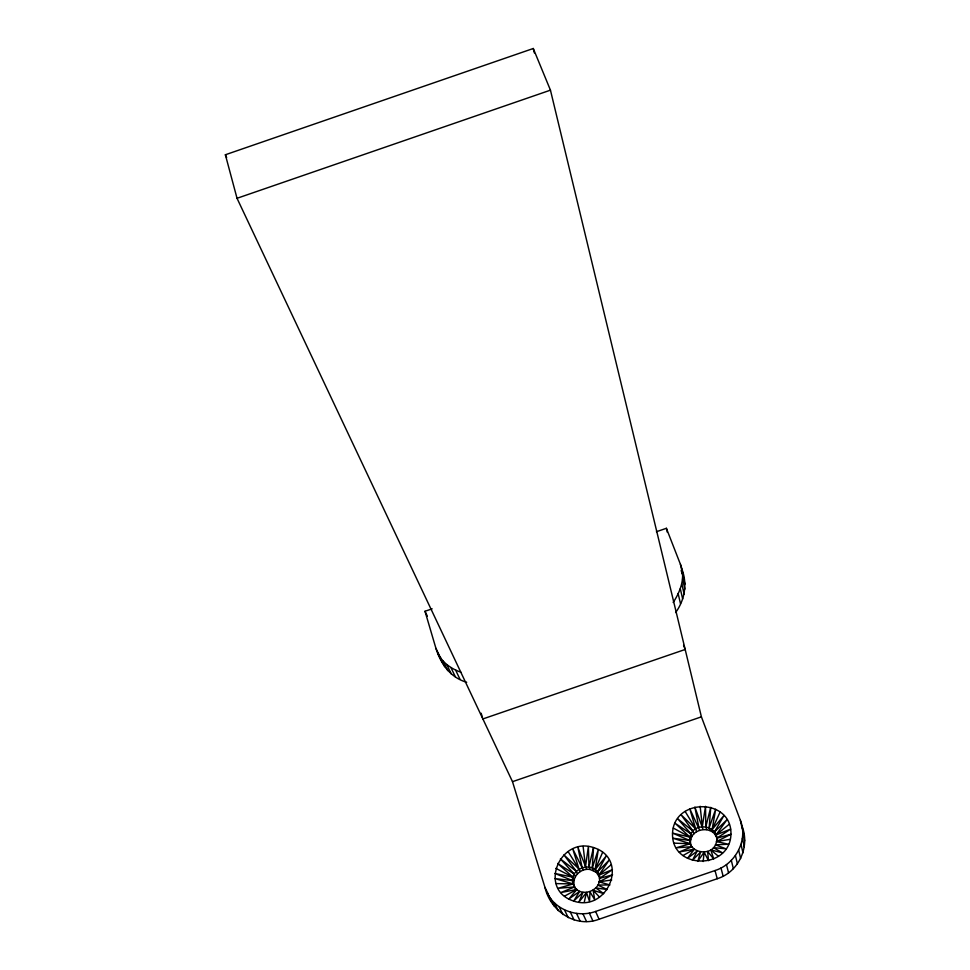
<?xml version="1.0" encoding="UTF-8"?>
<svg xmlns="http://www.w3.org/2000/svg" width="970" height="970" viewBox="0 0 970 970"><rect width="100%" height="100%" fill="white"/><g stroke="black" fill="none" stroke-linecap="round" stroke-linejoin="round"><path stroke-width="1.45" d="M673.168 602.467C680.479 591.433 685.814 577.32 680.431 564.334L666.39 528.298L656.399 531.73M675.605 612.555C684.844 599.969 687.524 583.722 681.861 569.038M547.213 893.043C555.701 910.418 577.805 917.923 595.616 911.46L715.023 870.539C735.187 864.234 748.355 840.529 740.389 820.39L701.407 716.842L550.451 90.161L533.27 48.5L225.367 154.763L237.032 198.292L512.5 781.674L544.958 887.404C550.378 910.891 575.452 928.351 599.06 919.233L717.23 878.723C738.643 872.127 750.259 846.968 742.05 826.234M593.422 870.49L592.282 867.798L593.507 847.562C559.884 836.14 537.489 889.551 573.67 901.057C607.559 912.915 630.136 858.826 593.507 847.562L589.008 866.768L590.16 869.472L596.271 872.309L599.957 877.814C596.683 857.565 564.249 868.95 574.41 886.568L572.639 880.602L554.913 873.461L572.979 877.219L574.191 879.887L573.84 883.258M690.979 845.44L689.706 840.456L672.78 838.201L690.385 843.73L676.163 847.792L691.949 846.725L679.206 851.975L694.278 849.211L687.487 858.353L697.224 851.017L692.447 860.329L700.582 852.048L697.745 861.396L704.123 852.193L708.549 860.681L707.603 851.466L713.702 858.923L710.792 849.914L722.589 852.885L713.447 847.635L726.021 848.823L715.411 844.785L728.603 844.252L716.527 841.572C719.995 825.034 692.738 820.984 689.937 837.11C686.348 853.733 713.811 857.819 716.527 841.572L730.956 834.224C731.95 797.813 674.004 797.704 672.537 833.121C670.973 870.054 729.986 870.211 730.956 834.224L716.745 838.213L717.473 841.026M690.519 843.257C689.064 827.555 715.072 824.233 717.23 839.935M709.907 830.55L709.167 827.713L710.743 807.367L705.82 826.719L706.584 829.556M572.639 880.602L554.973 878.602L573.197 883.912C578.144 899.99 604.31 890.727 598.829 875.134L609.245 859.99L597.362 872.115L598.49 874.807M703.165 861.518L704.123 852.193M584.219 902.294L586.486 892.521L589.566 901.469L589.954 891.806L594.707 899.711L593.143 890.242L603.692 893.649L595.847 887.95L607.22 889.551L597.884 885.077L609.924 884.943L599.096 881.839L612.579 874.819L599.424 878.444L612.434 869.653L598.829 875.134L611.306 864.646M592.282 867.798L598.32 849.514L595.131 869.617L596.271 872.309M709.167 827.713L715.666 809.259L712.113 829.508L712.841 832.345M574.191 879.887C575.865 872.964 583.176 868.259 590.16 869.472M602.637 852.29L595.131 869.617L606.323 855.831L597.362 872.115M720.128 811.999L712.113 829.508L723.984 815.479L714.453 831.969L715.181 834.794M586.486 892.521L578.86 902.161L582.994 892.364L573.67 901.057L579.708 891.309L568.832 899.032L576.859 889.466L560.854 892.545L574.64 886.944L575.853 889.587M714.453 831.969L727.076 819.589L716.03 834.94L716.757 837.765M729.319 824.185L716.03 834.94L730.628 829.12L716.745 838.213M683.025 855.528L694.278 849.211M564.516 896.159L576.859 889.466M237.032 198.292L550.451 90.161M466.691 682.249C450.65 677.824 440.562 663.625 435.93 648.348L425.005 611.27L432.147 608.82M482.878 718.94L685.172 649.476L683.583 645.305M512.5 781.674L701.407 716.842M716.527 841.572L730.264 839.329M599.096 881.839L611.73 879.972M574.64 886.944L557.992 888.314L573.197 883.912L556.016 883.609M673.992 843.16L690.385 843.73M689.706 840.456L672.537 833.121L689.937 837.11L690.761 839.911M437.676 652.943C442.053 662.571 451.232 668.766 460.92 672.259M555.822 868.344L572.979 877.219L557.677 863.445L574.216 873.994L575.416 876.674M673.289 828.065L689.937 837.11L675.011 823.215L691.077 833.921L691.889 836.734M577.441 873.837L576.241 871.157L560.405 858.923L574.216 873.994M693.841 833.921L693.041 831.096L677.618 818.716L691.077 833.921M710.792 849.914L718.43 856.292M593.143 890.242L599.472 897.068M576.241 871.157L563.922 854.909L578.932 868.877L580.121 871.569M693.041 831.096L681.037 814.751L695.696 828.841L696.484 831.678M568.093 851.563L578.932 868.877L572.785 848.98L583.285 870.029M685.147 811.417L695.696 828.841L689.803 808.847L699.625 830.138M544.958 887.404L548.22 894M550.378 898.244L554.258 906.077M554.379 902.852L558.223 910.66M559.12 906.78L562.927 914.552M435.93 648.348L444.696 666.717M564.491 909.896L568.238 917.656M443.132 661.14L447.716 670.61M446.77 664.595L451.329 674.053M450.929 667.542L455.451 676.987M570.348 912.139L574.046 919.875M425.005 611.27L427.346 616.156M455.548 669.93L460.035 679.352M576.544 913.437L580.181 921.173M225.367 154.763L226.64 157.504M582.934 913.764L586.498 921.5M589.348 913.097L592.852 920.845M595.616 911.46L599.06 919.233M586.704 869.314L577.841 847.246L582.109 867.338M548.875 895.322L551.118 900.924M681.158 570.542L684.189 579.345M440.562 657.89L442.296 662.462M481.156 713.241L482.454 717.521M742.729 830.453L743.966 834.806M715.023 870.539L717.23 878.723M703.068 829.411L694.872 807.101L698.849 827.301M720.977 867.968L723.135 876.189M726.457 864.561L728.555 872.806M533.27 48.5L534.349 52.913M731.319 860.378L733.356 868.671M735.43 855.552L737.43 863.87M738.691 850.181L740.656 858.547M678.115 593.47L680.491 603.619M666.39 528.298L667.312 532.251M680.309 588.741L682.662 598.926M681.789 583.855L684.141 594.064M741.031 844.421L742.959 852.836M682.553 578.872L684.881 589.13M680.431 564.334L684.905 584.195M742.377 838.407L744.305 846.871M740.389 820.39L742.317 828.998M742.729 832.296L744.633 840.808M583.103 846.41L585.54 866.61L588.378 846.519L589.008 866.768M700.158 806.264L702.304 826.573L705.517 806.349L705.82 826.719"/></g></svg>
